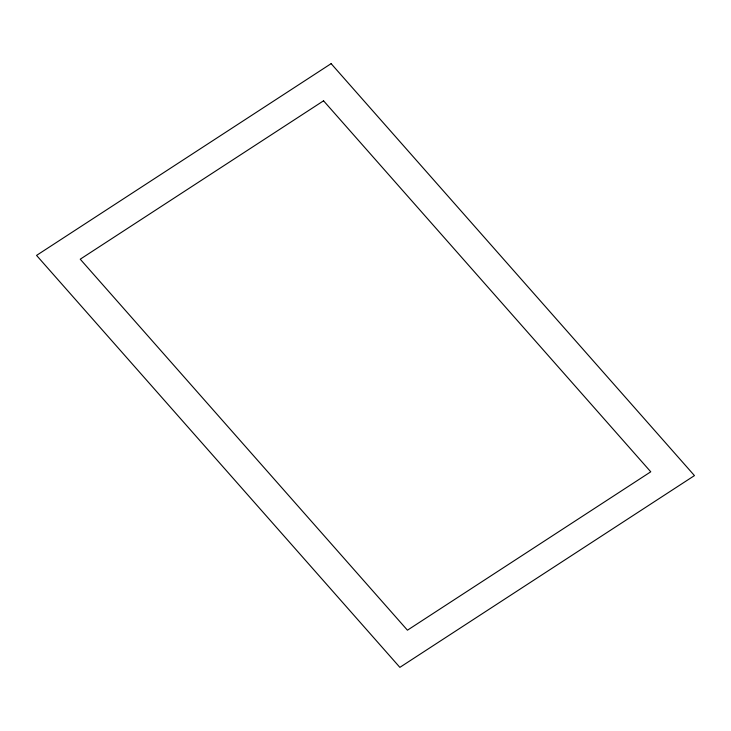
<?xml version="1.0" encoding="UTF-8"?>
<svg xmlns="http://www.w3.org/2000/svg" width="731" height="731" viewBox="0 0 731 731"><rect width="100%" height="100%" fill="white"/><g stroke="black" fill="none" stroke-linecap="round" stroke-linejoin="round"><path stroke-width="1.1" d="M331.125 63.643L36.55 255.402L399.875 667.357L694.45 475.598L331.125 63.643M323.559 100.805L80.236 259.194L407.441 630.195L650.764 471.806L323.559 100.805"/></g></svg>
